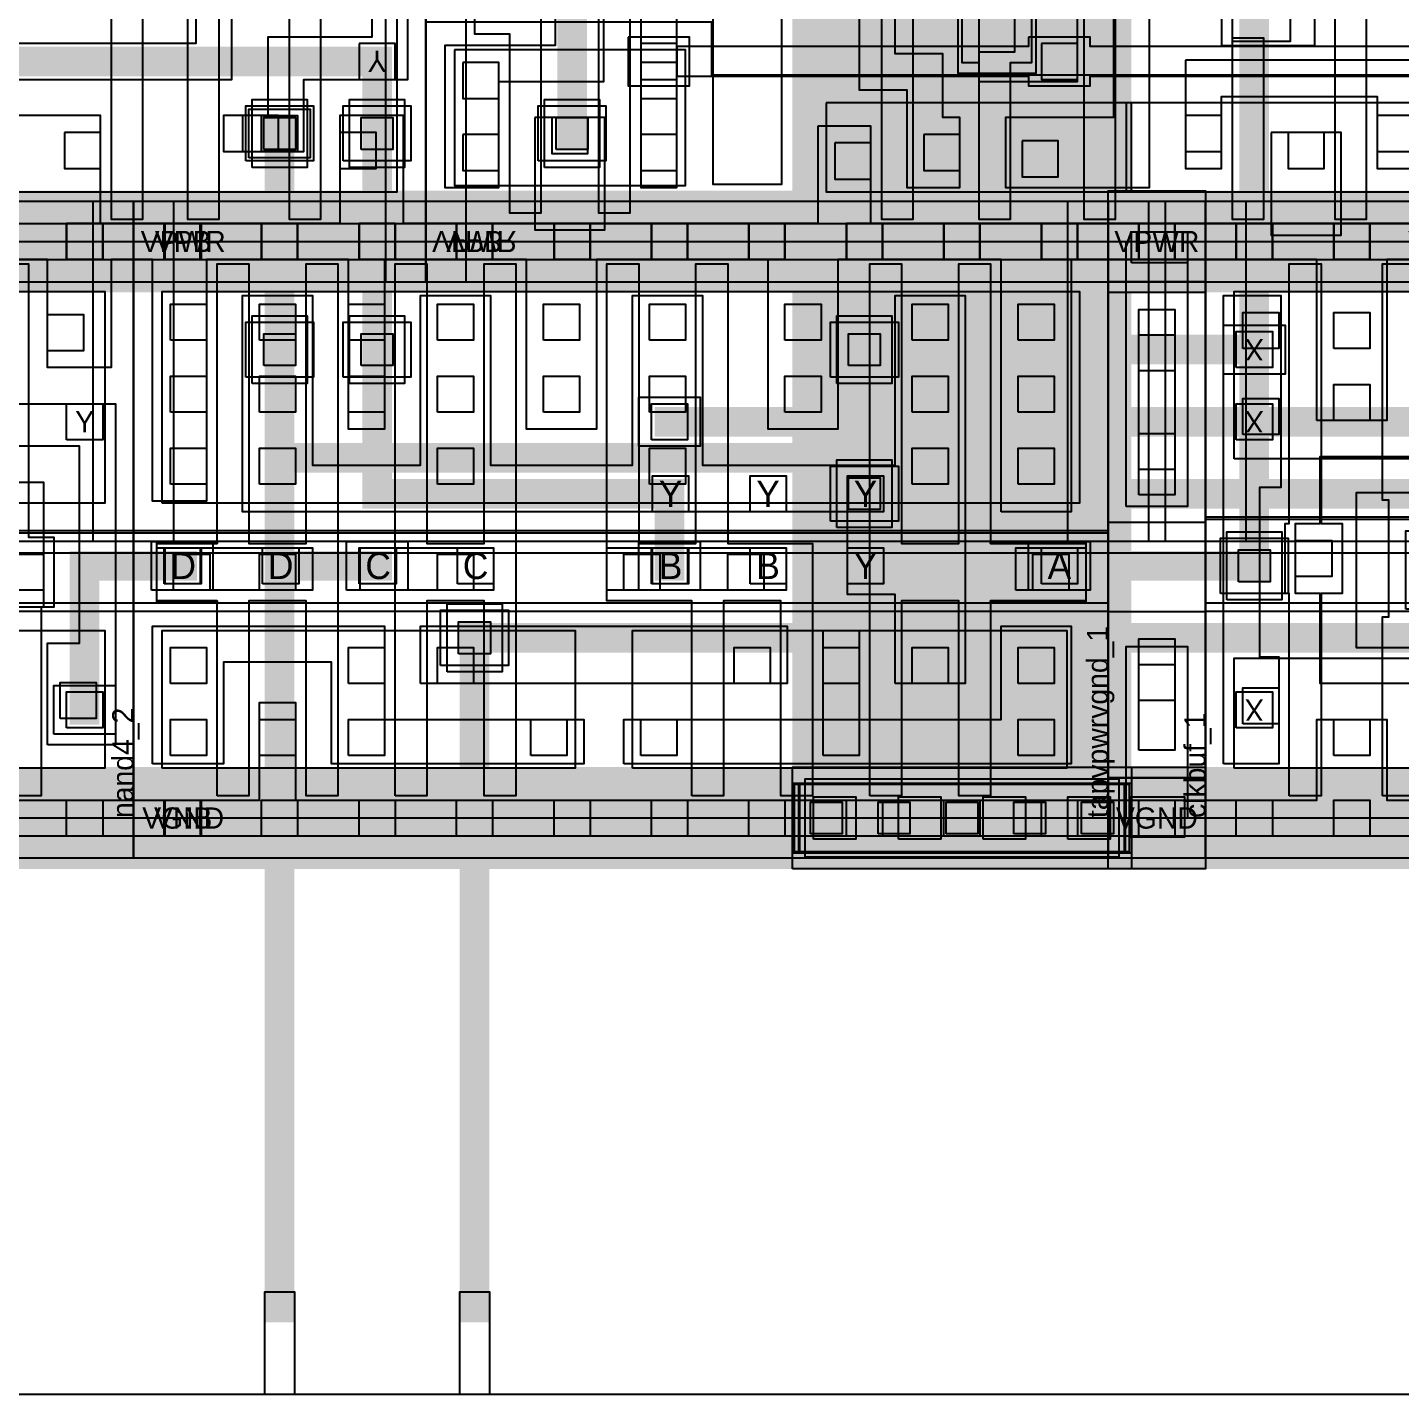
# Model space of a CAD drawing. Extents: x 0 to 50.5, y 0 to 99.5.
# Drawn here: x 37.68 to 44.16, y 0 to 6.45 of the extents above; entities that cross this region are included whole.
import ezdxf
from ezdxf.enums import TextEntityAlignment as Align

# ---------------------------------------------------------------- set-up
doc = ezdxf.new("R2010")
doc.units = 0
for name, color, linetype in [('L122D16', 13, 'CONTINUOUS'), ('L235D4', 32, 'CONTINUOUS'), ('L236D0', 12, 'CONTINUOUS'), ('L64D16', 14, 'CONTINUOUS'), ('L64D20', 26, 'CONTINUOUS'), ('L64D5', 19, 'CONTINUOUS'), ('L64D59', 18, 'CONTINUOUS'), ('L65D20', 22, 'CONTINUOUS'), ('L65D44', 31, 'CONTINUOUS'), ('L66D20', 16, 'CONTINUOUS'), ('L66D44', 21, 'CONTINUOUS'), ('L67D16', 29, 'CONTINUOUS'), ('L67D20', 8, 'CONTINUOUS'), ('L67D44', 9, 'CONTINUOUS'), ('L67D5', 17, 'CONTINUOUS'), ('L68D16', 15, 'CONTINUOUS'), ('L68D20', 6, 'CONTINUOUS'), ('L68D44', 7, 'CONTINUOUS'), ('L68D5', 20, 'CONTINUOUS'), ('L69D16', 35, 'CONTINUOUS'), ('L69D20', 4, 'CONTINUOUS'), ('L69D44', 5, 'CONTINUOUS'), ('L70D20', 2, 'CONTINUOUS'), ('L70D44', 3, 'CONTINUOUS'), ('L71D20', 1, 'CONTINUOUS'), ('L78D44', 24, 'CONTINUOUS'), ('L81D4', 28, 'CONTINUOUS'), ('L83D44', 30, 'CONTINUOUS'), ('L93D44', 25, 'CONTINUOUS'), ('L94D20', 27, 'CONTINUOUS'), ('L95D20', 23, 'CONTINUOUS')]:
    doc.layers.add(name, color=color, linetype=linetype)

# ---------------------------------------------------------------- blocks, each defined once
blk = doc.blocks.new('VIA_L1M1_PR_MR')
at = {"layer": 'L67D20'}
blk.add_lwpolyline([(-0.085, -0.085), (-0.085, 0.085), (0.085, 0.085), (0.085, -0.085)], close=True, dxfattribs=at)
at = {"layer": 'L67D44'}
blk.add_lwpolyline([(-0.085, -0.085), (-0.085, 0.085), (0.085, 0.085), (0.085, -0.085)], close=True, dxfattribs=at)
at = {"layer": 'L68D20'}
blk.add_lwpolyline([(-0.145, -0.115), (-0.145, 0.115), (0.145, 0.115), (0.145, -0.115)], close=True, dxfattribs=at)
blk = doc.blocks.new('VIA_M1M2_PR')
at = {"layer": 'L68D20'}
blk.add_lwpolyline([(-0.16, -0.13), (-0.16, 0.13), (0.16, 0.13), (0.16, -0.13)], close=True, dxfattribs=at)
at = {"layer": 'L68D44'}
blk.add_lwpolyline([(-0.075, -0.075), (-0.075, 0.075), (0.075, 0.075), (0.075, -0.075)], close=True, dxfattribs=at)
at = {"layer": 'L69D20'}
blk.add_lwpolyline([(-0.13, -0.16), (-0.13, 0.16), (0.13, 0.16), (0.13, -0.16)], close=True, dxfattribs=at)
blk = doc.blocks.new('VIA_via3_4_1600_480_1_4_400_400')
at = {"layer": 'L69D20'}
blk.add_lwpolyline([(-0.74, -0.185), (-0.74, 0.185), (0.74, 0.185), (0.74, -0.185)], close=True, dxfattribs=at)
at = {"layer": 'L69D44'}
for points in [[(-0.7, -0.1), (-0.7, 0.1), (-0.5, 0.1), (-0.5, -0.1)], [(-0.3, -0.1), (-0.3, 0.1), (-0.1, 0.1), (-0.1, -0.1)], [(0.1, -0.1), (0.1, 0.1), (0.3, 0.1), (0.3, -0.1)], [(0.5, -0.1), (0.5, 0.1), (0.7, 0.1), (0.7, -0.1)]]:
    blk.add_lwpolyline(points, close=True, dxfattribs=at)
at = {"layer": 'L70D20'}
blk.add_lwpolyline([(-0.765, -0.165), (-0.765, 0.165), (0.765, 0.165), (0.765, -0.165)], close=True, dxfattribs=at)
blk = doc.blocks.new('VIA_via2_3_1600_480_1_5_320_320')
at = {"layer": 'L68D20'}
blk.add_lwpolyline([(-0.8, -0.24), (-0.8, 0.24), (0.8, 0.24), (0.8, -0.24)], close=True, dxfattribs=at)
at = {"layer": 'L68D44'}
for points in [[(-0.715, -0.075), (-0.715, 0.075), (-0.565, 0.075), (-0.565, -0.075)], [(-0.395, -0.075), (-0.395, 0.075), (-0.245, 0.075), (-0.245, -0.075)], [(-0.075, -0.075), (-0.075, 0.075), (0.075, 0.075), (0.075, -0.075)], [(0.245, -0.075), (0.245, 0.075), (0.395, 0.075), (0.395, -0.075)], [(0.565, -0.075), (0.565, 0.075), (0.715, 0.075), (0.715, -0.075)]]:
    blk.add_lwpolyline(points, close=True, dxfattribs=at)
at = {"layer": 'L69D20'}
blk.add_lwpolyline([(-0.77, -0.16), (-0.77, 0.16), (0.77, 0.16), (0.77, -0.16)], close=True, dxfattribs=at)
blk = doc.blocks.new('VIA_via4_5_1600_480_1_4_400_400')
at = {"layer": 'L70D20'}
blk.add_lwpolyline([(-0.79, -0.16), (-0.79, 0.16), (0.79, 0.16), (0.79, -0.16)], close=True, dxfattribs=at)
at = {"layer": 'L70D44'}
for points in [[(-0.7, -0.1), (-0.7, 0.1), (-0.5, 0.1), (-0.5, -0.1)], [(-0.3, -0.1), (-0.3, 0.1), (-0.1, 0.1), (-0.1, -0.1)], [(0.1, -0.1), (0.1, 0.1), (0.3, 0.1), (0.3, -0.1)], [(0.5, -0.1), (0.5, 0.1), (0.7, 0.1), (0.7, -0.1)]]:
    blk.add_lwpolyline(points, close=True, dxfattribs=at)
at = {"layer": 'L71D20'}
blk.add_lwpolyline([(-0.8, -0.165), (-0.8, 0.165), (0.8, 0.165), (0.8, -0.165)], close=True, dxfattribs=at)
blk = doc.blocks.new('sky130_fd_sc_hd__xnor2_1')
at = {"layer": 'L122D16'}
blk.add_lwpolyline([(0.145, -0.085), (0.145, 0.085), (0.315, 0.085), (0.315, -0.085)], close=True, dxfattribs=at)
at = {"layer": 'L236D0'}
blk.add_lwpolyline([(0, 0), (0, 2.72), (3.22, 2.72), (3.22, 0)], close=True, dxfattribs=at)
at = {"layer": 'L64D16'}
blk.add_lwpolyline([(0.145, 2.635), (0.145, 2.805), (0.315, 2.805), (0.315, 2.635)], close=True, dxfattribs=at)
at = {"layer": 'L64D20'}
blk.add_lwpolyline([(-0.19, 1.305), (-0.19, 2.91), (3.41, 2.91), (3.41, 1.305)], close=True, dxfattribs=at)
at = {"layer": 'L65D20'}
for points in [[(0.135, 1.485), (0.135, 2.485), (3.085, 2.485), (3.085, 1.485)], [(0.235, 0.235), (0.235, 0.885), (1.685, 0.885), (1.685, 0.235)], [(1.955, 0.235), (1.955, 0.885), (3.085, 0.885), (3.085, 0.235)]]:
    blk.add_lwpolyline(points, close=True, dxfattribs=at)
at = {"layer": 'L66D20'}
for points in [[(0.495, 0.105), (0.495, 0.995), (0.375, 0.995), (0.375, 1.325), (0.435, 1.325), (0.435, 2.615), (0.585, 2.615), (0.585, 1.325), (0.645, 1.325), (0.645, 0.105)], [(0.855, 0.105), (0.855, 2.615), (1.005, 2.615), (1.005, 1.325), (1.735, 1.325), (1.735, 2.615), (1.885, 2.615), (1.885, 0.995), (1.425, 0.995), (1.425, 0.105), (1.275, 0.105), (1.275, 0.995), (1.005, 0.995), (1.005, 0.105)], [(2.215, 0.105), (2.215, 0.995), (2.095, 0.995), (2.095, 2.615), (2.245, 2.615), (2.245, 1.325), (2.365, 1.325), (2.365, 0.105)], [(2.635, 0.105), (2.635, 0.995), (2.575, 0.995), (2.575, 2.615), (2.725, 2.615), (2.725, 1.325), (2.845, 1.325), (2.845, 0.995), (2.785, 0.995), (2.785, 0.105)]]:
    blk.add_lwpolyline(points, close=True, dxfattribs=at)
at = {"layer": 'L66D44'}
for points in [[(0.215, 2.255), (0.215, 2.425), (0.385, 2.425), (0.385, 2.255)], [(0.635, 2.215), (0.635, 2.385), (0.805, 2.385), (0.805, 2.215)], [(1.055, 2.205), (1.055, 2.375), (1.225, 2.375), (1.225, 2.205)], [(1.515, 2.205), (1.515, 2.375), (1.685, 2.375), (1.685, 2.205)], [(2.815, 2.205), (2.815, 2.375), (2.985, 2.375), (2.985, 2.205)], [(2.355, 2.125), (2.355, 2.295), (2.525, 2.295), (2.525, 2.125)], [(0.635, 1.875), (0.635, 2.045), (0.805, 2.045), (0.805, 1.875)], [(0.425, 1.075), (0.425, 1.245), (0.595, 1.245), (0.595, 1.075)], [(1.01, 1.075), (1.01, 1.245), (1.18, 1.245), (1.18, 1.075)], [(1.35, 1.075), (1.35, 1.245), (1.52, 1.245), (1.52, 1.075)], [(2.145, 1.075), (2.145, 1.245), (2.315, 1.245), (2.315, 1.075)], [(2.625, 1.075), (2.625, 1.245), (2.795, 1.245), (2.795, 1.075)], [(0.275, 0.645), (0.275, 0.815), (0.445, 0.815), (0.445, 0.645)], [(1.055, 0.645), (1.055, 0.815), (1.225, 0.815), (1.225, 0.645)], [(1.475, 0.645), (1.475, 0.815), (1.645, 0.815), (1.645, 0.645)], [(2.415, 0.47), (2.415, 0.64), (2.585, 0.64), (2.585, 0.47)], [(2.875, 0.47), (2.875, 0.64), (3.045, 0.64), (3.045, 0.47)], [(0.275, 0.305), (0.275, 0.475), (0.445, 0.475), (0.445, 0.305)], [(1.055, 0.305), (1.055, 0.475), (1.225, 0.475), (1.225, 0.305)], [(1.475, 0.305), (1.475, 0.475), (1.645, 0.475), (1.645, 0.305)], [(1.995, 0.305), (1.995, 0.475), (2.165, 0.475), (2.165, 0.305)]]:
    blk.add_lwpolyline(points, close=True, dxfattribs=at)
at = {"layer": 'L67D16'}
for points in [[(2.905, 1.785), (2.905, 1.955), (3.075, 1.955), (3.075, 1.785)], [(0.605, 1.445), (0.605, 1.615), (0.775, 1.615), (0.775, 1.445)], [(1.065, 1.105), (1.065, 1.275), (1.235, 1.275), (1.235, 1.105)]]:
    blk.add_lwpolyline(points, close=True, dxfattribs=at)
at = {"layer": 'L67D20'}
for points in [[(0.085, 2.125), (0.085, 2.635), (0, 2.635), (0, 2.805), (3.22, 2.805), (3.22, 2.635), (3.115, 2.635), (3.115, 2.125), (2.815, 2.125), (2.815, 2.635), (1.685, 2.635), (1.685, 2.125), (1.055, 2.125), (1.055, 2.635), (0.385, 2.635), (0.385, 2.125)], [(0.085, 0.28), (0.085, 1.955), (0.555, 1.955), (0.555, 2.465), (0.885, 2.465), (0.885, 1.955), (2.305, 1.955), (2.305, 1.585), (2.795, 1.585), (2.795, 0.995), (2.625, 0.995), (2.625, 1.415), (2.135, 1.415), (2.135, 1.785), (0.255, 1.785), (0.255, 0.825), (0.55, 0.825), (0.55, 0.28)], [(2.815, 0.345), (2.815, 0.825), (2.965, 0.825), (2.965, 1.755), (2.475, 1.755), (2.475, 2.125), (2.265, 2.125), (2.265, 2.295), (2.645, 2.295), (2.645, 1.955), (3.135, 1.955), (3.135, 0.345)], [(0.425, 0.995), (0.425, 1.615), (1.965, 1.615), (1.965, 1.245), (2.395, 1.245), (2.395, 1.075), (1.795, 1.075), (1.795, 1.445), (0.67, 1.445), (0.67, 0.995)], [(0.93, 1.075), (0.93, 1.275), (1.625, 1.275), (1.625, 1.075)], [(0, -0.085), (0, 0.085), (1.055, 0.085), (1.055, 0.905), (1.225, 0.905), (1.225, 0.085), (1.895, 0.085), (1.895, 0.475), (2.245, 0.475), (2.245, 0.085), (3.22, 0.085), (3.22, -0.085)], [(1.395, 0.255), (1.395, 0.905), (2.305, 0.905), (2.305, 0.825), (2.645, 0.825), (2.645, 0.255), (2.415, 0.255), (2.415, 0.655), (2.135, 0.655), (2.135, 0.735), (1.725, 0.735), (1.725, 0.255)]]:
    blk.add_lwpolyline(points, close=True, dxfattribs=at)
at = {"layer": 'L67D44'}
for points in [[(0.145, 2.635), (0.145, 2.805), (0.315, 2.805), (0.315, 2.635)], [(0.605, 2.635), (0.605, 2.805), (0.775, 2.805), (0.775, 2.635)], [(1.065, 2.635), (1.065, 2.805), (1.235, 2.805), (1.235, 2.635)], [(1.525, 2.635), (1.525, 2.805), (1.695, 2.805), (1.695, 2.635)], [(1.985, 2.635), (1.985, 2.805), (2.155, 2.805), (2.155, 2.635)], [(2.445, 2.635), (2.445, 2.805), (2.615, 2.805), (2.615, 2.635)], [(2.905, 2.635), (2.905, 2.805), (3.075, 2.805), (3.075, 2.635)], [(0.145, -0.085), (0.145, 0.085), (0.315, 0.085), (0.315, -0.085)], [(0.605, -0.085), (0.605, 0.085), (0.775, 0.085), (0.775, -0.085)], [(1.065, -0.085), (1.065, 0.085), (1.235, 0.085), (1.235, -0.085)], [(1.525, -0.085), (1.525, 0.085), (1.695, 0.085), (1.695, -0.085)], [(1.985, -0.085), (1.985, 0.085), (2.155, 0.085), (2.155, -0.085)], [(2.445, -0.085), (2.445, 0.085), (2.615, 0.085), (2.615, -0.085)], [(2.905, -0.085), (2.905, 0.085), (3.075, 0.085), (3.075, -0.085)]]:
    blk.add_lwpolyline(points, close=True, dxfattribs=at)
at = {"layer": 'L68D16'}
for points in [[(0.145, 2.635), (0.145, 2.805), (0.315, 2.805), (0.315, 2.635)], [(0.145, -0.085), (0.145, 0.085), (0.315, 0.085), (0.315, -0.085)]]:
    blk.add_lwpolyline(points, close=True, dxfattribs=at)
at = {"layer": 'L68D20', "const_width": 0.48}
for points in [[(0, 2.72), (3.22, 2.72)], [(0, 0), (3.22, 0)]]:
    blk.add_lwpolyline(points, dxfattribs=at)
at = {"layer": 'L78D44'}
blk.add_lwpolyline([(0, 1.25), (0, 2.72), (3.22, 2.72), (3.22, 1.25)], close=True, dxfattribs=at)
at = {"layer": 'L81D4'}
blk.add_lwpolyline([(0, 0), (0, 2.72), (3.22, 2.72), (3.22, 0)], close=True, dxfattribs=at)
at = {"layer": 'L93D44'}
blk.add_lwpolyline([(0, -0.19), (0, 1.015), (3.22, 1.015), (3.22, -0.19)], close=True, dxfattribs=at)
at = {"layer": 'L94D20'}
blk.add_lwpolyline([(0, 1.355), (0, 2.91), (3.22, 2.91), (3.22, 1.355)], close=True, dxfattribs=at)
at = {"layer": 'L95D20'}
blk.add_lwpolyline([(0, 0.975), (0, 1.345), (3.22, 1.345), (3.22, 0.975)], close=True, dxfattribs=at)
at = {"layer": 'L64D5'}
blk.add_text('VPB', height=0.1, dxfattribs=at).set_placement((0.23, 2.72), align=Align.MIDDLE_CENTER)
at = {"layer": 'L64D59'}
blk.add_text('VNB', height=0.1, dxfattribs=at).set_placement((0.23, 0), align=Align.MIDDLE_CENTER)
at = {"layer": 'L67D5'}
for s, p in [('Y', (2.99, 1.87)), ('B', (0.69, 1.53)), ('A', (1.15, 1.19))]:
    blk.add_text(s, height=0.1, dxfattribs=at).set_placement(p, align=Align.MIDDLE_CENTER)
at = {"layer": 'L68D5'}
for s, p in [('VPWR', (0.23, 2.72)), ('VGND', (0.23, 0))]:
    blk.add_text(s, height=0.1, dxfattribs=at).set_placement(p, align=Align.MIDDLE_CENTER)
at = {"layer": 'L83D44'}
blk.add_text('xnor2_1', height=0.1, rotation=90, dxfattribs=at).set_placement((0, 0))
blk = doc.blocks.new('sky130_fd_sc_hd__clkbuf_1')
at = {"layer": 'L122D16'}
blk.add_lwpolyline([(1.065, -0.085), (1.065, 0.085), (1.235, 0.085), (1.235, -0.085)], close=True, dxfattribs=at)
at = {"layer": 'L236D0'}
blk.add_lwpolyline([(0, 0), (0, 2.72), (1.38, 2.72), (1.38, 0)], close=True, dxfattribs=at)
at = {"layer": 'L64D16'}
blk.add_lwpolyline([(1.065, 2.635), (1.065, 2.805), (1.235, 2.805), (1.235, 2.635)], close=True, dxfattribs=at)
at = {"layer": 'L64D20'}
blk.add_lwpolyline([(-0.19, 1.305), (-0.19, 2.91), (1.57, 2.91), (1.57, 1.305)], close=True, dxfattribs=at)
at = {"layer": 'L65D20'}
for points in [[(0.135, 1.695), (0.135, 2.485), (1.245, 2.485), (1.245, 1.695)], [(0.135, 0.235), (0.135, 0.755), (1.245, 0.755), (1.245, 0.235)]]:
    blk.add_lwpolyline(points, close=True, dxfattribs=at)
at = {"layer": 'L66D20'}
for points in [[(0.395, 0.105), (0.395, 1.06), (0.375, 1.06), (0.375, 1.39), (0.395, 1.39), (0.395, 2.615), (0.545, 2.615), (0.545, 1.39), (0.645, 1.39), (0.645, 1.06), (0.545, 1.06), (0.545, 0.105)], [(0.835, 0.105), (0.835, 0.95), (0.865, 0.95), (0.865, 1.5), (0.835, 1.5), (0.835, 2.615), (0.985, 2.615), (0.985, 1.62), (1.015, 1.62), (1.015, 1.325), (1.245, 1.325), (1.245, 0.995), (1.015, 0.995), (1.015, 0.83), (0.985, 0.83), (0.985, 0.105)]]:
    blk.add_lwpolyline(points, close=True, dxfattribs=at)
at = {"layer": 'L66D44'}
for points in [[(0.175, 2.215), (0.175, 2.385), (0.345, 2.385), (0.345, 2.215)], [(0.605, 2.215), (0.605, 2.385), (0.775, 2.385), (0.775, 2.215)], [(1.035, 2.215), (1.035, 2.385), (1.205, 2.385), (1.205, 2.215)], [(0.605, 1.875), (0.605, 2.045), (0.775, 2.045), (0.775, 1.875)], [(1.035, 1.875), (1.035, 2.045), (1.205, 2.045), (1.205, 1.875)], [(0.175, 1.81), (0.175, 1.98), (0.345, 1.98), (0.345, 1.81)], [(0.425, 1.14), (0.425, 1.31), (0.595, 1.31), (0.595, 1.14)], [(1.025, 1.075), (1.025, 1.245), (1.195, 1.245), (1.195, 1.075)], [(0.175, 0.445), (0.175, 0.615), (0.345, 0.615), (0.345, 0.445)], [(1.035, 0.36), (1.035, 0.53), (1.205, 0.53), (1.205, 0.36)], [(0.605, 0.295), (0.605, 0.465), (0.775, 0.465), (0.775, 0.295)]]:
    blk.add_lwpolyline(points, close=True, dxfattribs=at)
at = {"layer": 'L67D16'}
for points in [[(0.145, 2.125), (0.145, 2.295), (0.315, 2.295), (0.315, 2.125)], [(0.145, 1.785), (0.145, 1.955), (0.315, 1.955), (0.315, 1.785)], [(1.065, 1.105), (1.065, 1.275), (1.235, 1.275), (1.235, 1.105)], [(0.145, 0.425), (0.145, 0.595), (0.315, 0.595), (0.315, 0.425)]]:
    blk.add_lwpolyline(points, close=True, dxfattribs=at)
at = {"layer": 'L67D20'}
for points in [[(0.525, 1.875), (0.525, 2.635), (0, 2.635), (0, 2.805), (1.38, 2.805), (1.38, 2.635), (0.855, 2.635), (0.855, 1.875)], [(0.085, 0.255), (0.085, 2.465), (0.355, 2.465), (0.355, 1.56), (0.255, 1.56), (0.255, 0.76), (0.345, 0.76), (0.345, 0.255)], [(1.035, 0.255), (1.035, 0.635), (0.54, 0.635), (0.54, 1.06), (0.425, 1.06), (0.425, 1.39), (0.54, 1.39), (0.54, 1.705), (1.035, 1.705), (1.035, 2.465), (1.205, 2.465), (1.205, 1.535), (0.71, 1.535), (0.71, 0.805), (1.205, 0.805), (1.205, 0.255)], [(0.945, 0.985), (0.945, 1.355), (1.275, 1.355), (1.275, 0.985)], [(0, -0.085), (0, 0.085), (0.525, 0.085), (0.525, 0.465), (0.855, 0.465), (0.855, 0.085), (1.38, 0.085), (1.38, -0.085)]]:
    blk.add_lwpolyline(points, close=True, dxfattribs=at)
at = {"layer": 'L67D44'}
for points in [[(0.145, 2.635), (0.145, 2.805), (0.315, 2.805), (0.315, 2.635)], [(0.605, 2.635), (0.605, 2.805), (0.775, 2.805), (0.775, 2.635)], [(1.065, 2.635), (1.065, 2.805), (1.235, 2.805), (1.235, 2.635)], [(0.145, -0.085), (0.145, 0.085), (0.315, 0.085), (0.315, -0.085)], [(0.605, -0.085), (0.605, 0.085), (0.775, 0.085), (0.775, -0.085)], [(1.065, -0.085), (1.065, 0.085), (1.235, 0.085), (1.235, -0.085)]]:
    blk.add_lwpolyline(points, close=True, dxfattribs=at)
at = {"layer": 'L68D16'}
for points in [[(1.065, 2.635), (1.065, 2.805), (1.235, 2.805), (1.235, 2.635)], [(1.065, -0.085), (1.065, 0.085), (1.235, 0.085), (1.235, -0.085)]]:
    blk.add_lwpolyline(points, close=True, dxfattribs=at)
at = {"layer": 'L68D20', "const_width": 0.48}
for points in [[(1.38, 2.72), (0, 2.72)], [(1.38, 0), (0, 0)]]:
    blk.add_lwpolyline(points, dxfattribs=at)
at = {"layer": 'L78D44'}
blk.add_lwpolyline([(0, 1.25), (0, 2.72), (1.38, 2.72), (1.38, 1.25)], close=True, dxfattribs=at)
at = {"layer": 'L81D4'}
blk.add_lwpolyline([(0, 0), (0, 2.72), (1.38, 2.72), (1.38, 0)], close=True, dxfattribs=at)
at = {"layer": 'L93D44'}
blk.add_lwpolyline([(0, -0.19), (0, 1.015), (1.38, 1.015), (1.38, -0.19)], close=True, dxfattribs=at)
at = {"layer": 'L94D20'}
blk.add_lwpolyline([(0, 1.42), (0, 2.91), (1.38, 2.91), (1.38, 1.42)], close=True, dxfattribs=at)
at = {"layer": 'L95D20'}
blk.add_lwpolyline([(0, 0.975), (0, 1.41), (1.38, 1.41), (1.38, 0.975)], close=True, dxfattribs=at)
at = {"layer": 'L64D5'}
blk.add_text('VPB', height=0.1, rotation=180, dxfattribs=at).set_placement((1.15, 2.72), align=Align.MIDDLE_CENTER)
at = {"layer": 'L64D59'}
blk.add_text('VNB', height=0.1, rotation=180, dxfattribs=at).set_placement((1.15, 0), align=Align.MIDDLE_CENTER)
at = {"layer": 'L67D5'}
for s, p in [('X', (0.23, 2.21)), ('X', (0.23, 1.87)), ('A', (1.15, 1.19)), ('X', (0.23, 0.51))]:
    blk.add_text(s, height=0.1, rotation=180, dxfattribs=at).set_placement(p, align=Align.MIDDLE_CENTER)
at = {"layer": 'L68D5'}
for s, p in [('VPWR', (1.15, 2.72)), ('VGND', (1.15, 0))]:
    blk.add_text(s, height=0.1, rotation=180, dxfattribs=at).set_placement(p, align=Align.MIDDLE_CENTER)
at = {"layer": 'L83D44'}
blk.add_text('clkbuf_1', height=0.1, rotation=90, dxfattribs=at).set_placement((0, 0))
blk = doc.blocks.new('sky130_fd_sc_hd__tapvpwrvgnd_1')
at = {"layer": 'L64D20'}
blk.add_lwpolyline([(-0.19, 1.305), (-0.19, 2.91), (0.65, 2.91), (0.65, 1.305)], close=True, dxfattribs=at)
at = {"layer": 'L65D44'}
for points in [[(0.145, 1.525), (0.145, 2.4), (0.315, 2.4), (0.315, 1.525)], [(0.145, 0.32), (0.145, 0.845), (0.315, 0.845), (0.315, 0.32)]]:
    blk.add_lwpolyline(points, close=True, dxfattribs=at)
at = {"layer": 'L66D44'}
for points in [[(0.145, 2.11), (0.145, 2.28), (0.315, 2.28), (0.315, 2.11)], [(0.145, 1.645), (0.145, 1.815), (0.315, 1.815), (0.315, 1.645)], [(0.145, 0.555), (0.145, 0.725), (0.315, 0.725), (0.315, 0.555)]]:
    blk.add_lwpolyline(points, close=True, dxfattribs=at)
at = {"layer": 'L67D20'}
for points in [[(0, 2.635), (0, 2.805), (0.46, 2.805), (0.46, 2.635)], [(0.085, 1.47), (0.085, 2.72), (0.375, 2.72), (0.375, 1.47)], [(0.085, 0), (0.085, 0.81), (0.375, 0.81), (0.375, 0)], [(0, -0.085), (0, 0.085), (0.46, 0.085), (0.46, -0.085)]]:
    blk.add_lwpolyline(points, close=True, dxfattribs=at)
at = {"layer": 'L67D44'}
for points in [[(0.145, 2.635), (0.145, 2.805), (0.315, 2.805), (0.315, 2.635)], [(0.145, -0.085), (0.145, 0.085), (0.315, 0.085), (0.315, -0.085)]]:
    blk.add_lwpolyline(points, close=True, dxfattribs=at)
at = {"layer": 'L68D16'}
for points in [[(0.11, 2.62), (0.11, 2.765), (0.375, 2.765), (0.375, 2.62)], [(0.105, -0.09), (0.105, 0.1), (0.36, 0.1), (0.36, -0.09)]]:
    blk.add_lwpolyline(points, close=True, dxfattribs=at)
at = {"layer": 'L68D20'}
for points in [[(0, 2.48), (0, 2.96), (0.46, 2.96), (0.46, 2.48)], [(0, -0.24), (0, 0.24), (0.46, 0.24), (0.46, -0.24)]]:
    blk.add_lwpolyline(points, close=True, dxfattribs=at)
at = {"layer": 'L78D44'}
blk.add_lwpolyline([(0, 1.25), (0, 2.72), (0.46, 2.72), (0.46, 1.25)], close=True, dxfattribs=at)
at = {"layer": 'L81D4'}
blk.add_lwpolyline([(0, 0), (0, 2.72), (0.46, 2.72), (0.46, 0)], close=True, dxfattribs=at)
at = {"layer": 'L93D44'}
for points in [[(0, 1.395), (0, 2.53), (0.46, 2.53), (0.46, 1.395)], [(0, -0.19), (0, 0.19), (0.46, 0.19), (0.46, -0.19)]]:
    blk.add_lwpolyline(points, close=True, dxfattribs=at)
at = {"layer": 'L94D20'}
for points in [[(0, 2.53), (0, 2.91), (0.46, 2.91), (0.46, 2.53)], [(0, 0.19), (0, 0.975), (0.46, 0.975), (0.46, 0.19)]]:
    blk.add_lwpolyline(points, close=True, dxfattribs=at)
at = {"layer": 'L68D5'}
for s, p in [('VPWR', (0.23, 2.72)), ('VGND', (0.23, 0))]:
    blk.add_text(s, height=0.1, dxfattribs=at).set_placement(p, align=Align.MIDDLE_CENTER)
at = {"layer": 'L83D44'}
blk.add_text('tapvpwrvgnd_1', height=0.1, rotation=90, dxfattribs=at).set_placement((0, 0))
blk = doc.blocks.new('sky130_fd_sc_hd__dfrtp_1')
at = {"layer": 'L236D0'}
blk.add_lwpolyline([(0, 0), (0, 2.72), (9.2, 2.72), (9.2, 0)], close=True, dxfattribs=at)
at = {"layer": 'L64D16'}
blk.add_lwpolyline([(0.145, 2.635), (0.145, 2.805), (0.315, 2.805), (0.315, 2.635)], close=True, dxfattribs=at)
at = {"layer": 'L64D20'}
blk.add_lwpolyline([(-0.19, 1.305), (-0.19, 2.91), (9.39, 2.91), (9.39, 1.305)], close=True, dxfattribs=at)
at = {"layer": 'L65D20'}
for points in [[(1.89, 2.065), (1.89, 2.485), (3.335, 2.485), (3.335, 2.48), (3.33, 2.48), (3.33, 2.065)], [(3.305, 2.065), (3.305, 2.485), (4.7, 2.485), (4.7, 2.065)], [(0.135, 1.815), (0.135, 2.455), (1.225, 2.455), (1.225, 1.815)]]:
    blk.add_lwpolyline(points, close=True, dxfattribs=at)
at = {"layer": 'L66D20'}
for points in [[(2.09, 0.105), (2.09, 1.3), (1.655, 1.3), (1.655, 1.63), (2.15, 1.63), (2.15, 2.615), (2.3, 2.615), (2.3, 1.48), (2.24, 1.48), (2.24, 0.105)], [(2.565, 0.105), (2.565, 0.765), (2.45, 0.765), (2.45, 1.095), (2.565, 1.095), (2.565, 1.395), (3.105, 1.395), (3.105, 2.615), (3.255, 2.615), (3.255, 1.245), (2.72, 1.245), (2.72, 0.765), (2.715, 0.765), (2.715, 0.105)], [(2.53, 1.605), (2.53, 1.875), (2.61, 1.875), (2.61, 2.615), (2.76, 2.615), (2.76, 1.875), (2.86, 1.875), (2.86, 1.605)], [(3.805, 1.76), (3.805, 2.615), (3.955, 2.615), (3.955, 1.76)], [(4.29, 1.055), (4.29, 2.615), (4.44, 2.615), (4.44, 1.055)], [(0.395, 0.105), (0.395, 0.73), (0.23, 0.73), (0.23, 0.995), (0.11, 0.995), (0.11, 1.325), (0.23, 1.325), (0.23, 1.74), (0.395, 1.74), (0.395, 2.585), (0.545, 2.585), (0.545, 1.59), (0.38, 1.59), (0.38, 0.88), (0.545, 0.88), (0.545, 0.105)], [(0.815, 0.105), (0.815, 1.1), (0.59, 1.1), (0.59, 1.37), (0.815, 1.37), (0.815, 2.585), (0.965, 2.585), (0.965, 0.105)], [(3.805, 1.445), (3.805, 1.775), (4.08, 1.775), (4.08, 1.445)]]:
    blk.add_lwpolyline(points, close=True, dxfattribs=at)
at = {"layer": 'L66D44'}
for points in [[(1.93, 2.255), (1.93, 2.425), (2.1, 2.425), (2.1, 2.255)], [(2.815, 2.245), (2.815, 2.415), (2.985, 2.415), (2.985, 2.245)], [(0.175, 2.215), (0.175, 2.385), (0.345, 2.385), (0.345, 2.215)], [(1.015, 2.215), (1.015, 2.385), (1.185, 2.385), (1.185, 2.215)], [(2.35, 2.215), (2.35, 2.385), (2.52, 2.385), (2.52, 2.215)], [(4.07, 2.205), (4.07, 2.375), (4.24, 2.375), (4.24, 2.205)], [(0.595, 2.135), (0.595, 2.305), (0.765, 2.305), (0.765, 2.135)], [(3.585, 2.125), (3.585, 2.295), (3.755, 2.295), (3.755, 2.125)], [(4.49, 2.125), (4.49, 2.295), (4.66, 2.295), (4.66, 2.125)], [(0.175, 1.875), (0.175, 2.045), (0.345, 2.045), (0.345, 1.875)], [(1.015, 1.875), (1.015, 2.045), (1.185, 2.045), (1.185, 1.875)], [(2.61, 1.655), (2.61, 1.825), (2.78, 1.825), (2.78, 1.655)]]:
    blk.add_lwpolyline(points, close=True, dxfattribs=at)
at = {"layer": 'L67D20'}
for points in [[(1.85, 2.175), (1.85, 2.635), (0, 2.635), (0, 2.805), (9.2, 2.805), (9.2, 2.635), (2.1, 2.635), (2.1, 2.175)], [(0.515, 2.135), (0.515, 2.665), (0.845, 2.665), (0.845, 2.135)], [(3.99, 2.205), (3.99, 2.69), (4.32, 2.69), (4.32, 2.205)], [(0.09, 0.345), (0.09, 0.805), (0.61, 0.805), (0.61, 1.795), (0.09, 1.795), (0.09, 2.465), (0.345, 2.465), (0.345, 1.965), (0.84, 1.965), (0.84, 0.635), (0.345, 0.635), (0.345, 0.345)], [(1.015, 0.345), (1.015, 2.465), (1.185, 2.465), (1.185, 0.345)], [(2.045, 0.305), (2.045, 2.005), (2.27, 2.005), (2.27, 2.465), (2.52, 2.465), (2.52, 2.135), (2.44, 2.135), (2.44, 1.835), (2.215, 1.835), (2.215, 0.475), (2.54, 0.475), (2.54, 0.305)], [(2.745, 0.305), (2.745, 0.475), (3.43, 0.475), (3.43, 1.185), (3.245, 1.185), (3.245, 2.135), (2.735, 2.135), (2.735, 2.465), (3.415, 2.465), (3.415, 1.355), (4.935, 1.355), (4.935, 1.005), (4.765, 1.005), (4.765, 1.185), (3.6, 1.185), (3.6, 0.305)], [(1.355, 1.665), (1.355, 2.45), (1.68, 2.45), (1.68, 1.665)], [(3.585, 1.865), (3.585, 2.375), (3.755, 2.375), (3.755, 2.035), (4.49, 2.035), (4.49, 2.375), (4.66, 2.375), (4.66, 1.865)], [(2.905, 0.765), (2.905, 1.575), (2.61, 1.575), (2.61, 1.965), (3.075, 1.965), (3.075, 0.985), (3.26, 0.985), (3.26, 0.765)]]:
    blk.add_lwpolyline(points, close=True, dxfattribs=at)
at = {"layer": 'L67D44'}
for points in [[(0.145, 2.635), (0.145, 2.805), (0.315, 2.805), (0.315, 2.635)], [(0.605, 2.635), (0.605, 2.805), (0.775, 2.805), (0.775, 2.635)], [(1.065, 2.635), (1.065, 2.805), (1.235, 2.805), (1.235, 2.635)], [(1.525, 2.635), (1.525, 2.805), (1.695, 2.805), (1.695, 2.635)], [(1.985, 2.635), (1.985, 2.805), (2.155, 2.805), (2.155, 2.635)], [(2.445, 2.635), (2.445, 2.805), (2.615, 2.805), (2.615, 2.635)], [(2.905, 2.635), (2.905, 2.805), (3.075, 2.805), (3.075, 2.635)], [(3.365, 2.635), (3.365, 2.805), (3.535, 2.805), (3.535, 2.635)], [(3.825, 2.635), (3.825, 2.805), (3.995, 2.805), (3.995, 2.635)], [(4.285, 2.635), (4.285, 2.805), (4.455, 2.805), (4.455, 2.635)], [(1.015, 1.785), (1.015, 1.955), (1.185, 1.955), (1.185, 1.785)], [(2.905, 1.785), (2.905, 1.955), (3.075, 1.955), (3.075, 1.785)]]:
    blk.add_lwpolyline(points, close=True, dxfattribs=at)
at = {"layer": 'L68D16'}
blk.add_lwpolyline([(0.145, 2.635), (0.145, 2.805), (0.315, 2.805), (0.315, 2.635)], close=True, dxfattribs=at)
at = {"layer": 'L68D20', "const_width": 0.48}
blk.add_lwpolyline([(0, 2.72), (9.2, 2.72)], dxfattribs=at)
at = {"layer": 'L68D20'}
for points in [[(0.955, 1.755), (0.955, 1.985), (1.245, 1.985), (1.245, 1.755)], [(2.845, 1.755), (2.845, 1.8), (1.185, 1.8), (1.185, 1.94), (2.845, 1.94), (2.845, 1.985), (3.135, 1.985), (3.135, 1.94), (6.075, 1.94), (6.075, 1.8), (3.135, 1.8), (3.135, 1.755)]]:
    blk.add_lwpolyline(points, close=True, dxfattribs=at)
at = {"layer": 'L78D44'}
blk.add_lwpolyline([(0, 1.25), (0, 2.72), (9.2, 2.72), (9.2, 1.25)], close=True, dxfattribs=at)
at = {"layer": 'L81D4'}
blk.add_lwpolyline([(0, 0), (0, 2.72), (9.2, 2.72), (9.2, 0)], close=True, dxfattribs=at)
at = {"layer": 'L94D20'}
blk.add_lwpolyline([(8.155, 1.355), (8.155, 1.935), (5.825, 1.935), (5.825, 1.515), (4.885, 1.515), (4.885, 1.935), (1.35, 1.935), (1.35, 1.685), (0, 1.685), (0, 2.91), (9.2, 2.91), (9.2, 1.355)], close=True, dxfattribs=at)
at = {"layer": 'L95D20'}
blk.add_lwpolyline([(2.51, 1.65), (2.51, 1.925), (2.88, 1.925), (2.88, 1.42)], dxfattribs=at)
blk.add_lwpolyline([(3.755, 1.365), (3.755, 1.795), (4.195, 1.795), (4.195, 1.365)], close=True, dxfattribs=at)
at = {"layer": 'L64D5'}
blk.add_text('VPB', height=0.1, dxfattribs=at).set_placement((0.23, 2.72), align=Align.MIDDLE_CENTER)
at = {"layer": 'L68D5'}
blk.add_text('VPWR', height=0.1, dxfattribs=at).set_placement((0.23, 2.72), align=Align.MIDDLE_CENTER)
blk = doc.blocks.new('sky130_fd_sc_hd__nand4_2')
at = {"layer": 'L122D16'}
blk.add_lwpolyline([(0.15, -0.085), (0.15, 0.085), (0.32, 0.085), (0.32, -0.085)], close=True, dxfattribs=at)
at = {"layer": 'L236D0'}
blk.add_lwpolyline([(0, 0), (0, 2.72), (4.6, 2.72), (4.6, 0)], close=True, dxfattribs=at)
at = {"layer": 'L64D16'}
blk.add_lwpolyline([(0.15, 2.635), (0.15, 2.805), (0.32, 2.805), (0.32, 2.635)], close=True, dxfattribs=at)
at = {"layer": 'L64D20'}
blk.add_lwpolyline([(-0.19, 1.305), (-0.19, 2.91), (4.79, 2.91), (4.79, 1.305)], close=True, dxfattribs=at)
at = {"layer": 'L65D20'}
for points in [[(0.135, 1.485), (0.135, 2.485), (4.465, 2.485), (4.465, 1.485)], [(0.135, 0.235), (0.135, 0.885), (2.085, 0.885), (2.085, 0.235)], [(2.355, 0.235), (2.355, 0.885), (4.405, 0.885), (4.405, 0.235)]]:
    blk.add_lwpolyline(points, close=True, dxfattribs=at)
at = {"layer": 'L66D20'}
for points in [[(0.395, 0.105), (0.395, 1.025), (0.11, 1.025), (0.11, 1.295), (0.395, 1.295), (0.395, 2.615), (0.545, 2.615), (0.545, 1.295), (0.815, 1.295), (0.815, 2.615), (0.965, 2.615), (0.965, 0.105), (0.815, 0.105), (0.815, 1.025), (0.545, 1.025), (0.545, 0.105)], [(1.235, 0.105), (1.235, 2.615), (1.385, 2.615), (1.385, 1.295), (1.655, 1.295), (1.655, 2.615), (1.805, 2.615), (1.805, 0.105), (1.655, 0.105), (1.655, 1.025), (1.385, 1.025), (1.385, 0.105)], [(2.635, 0.105), (2.635, 1.025), (2.235, 1.025), (2.235, 2.615), (2.385, 2.615), (2.385, 1.295), (2.655, 1.295), (2.655, 2.615), (2.805, 2.615), (2.805, 1.295), (3.205, 1.295), (3.205, 0.105), (3.055, 0.105), (3.055, 1.025), (2.785, 1.025), (2.785, 0.105)], [(3.475, 0.105), (3.475, 2.615), (3.625, 2.615), (3.625, 1.295), (3.895, 1.295), (3.895, 2.615), (4.045, 2.615), (4.045, 1.295), (4.495, 1.295), (4.495, 1.025), (4.045, 1.025), (4.045, 0.105), (3.895, 0.105), (3.895, 1.025), (3.625, 1.025), (3.625, 0.105)], [(0.11, 1.295), (0.11, 1.305), (0.395, 1.305), (0.395, 1.295)], [(4.045, 1.295), (4.045, 1.305), (4.495, 1.305), (4.495, 1.295)], [(0.11, 1.015), (0.11, 1.025), (0.395, 1.025), (0.395, 1.015)], [(4.045, 1.015), (4.045, 1.025), (4.495, 1.025), (4.495, 1.015)]]:
    blk.add_lwpolyline(points, close=True, dxfattribs=at)
at = {"layer": 'L66D44'}
for points in [[(0.175, 2.255), (0.175, 2.425), (0.345, 2.425), (0.345, 2.255)], [(0.595, 2.255), (0.595, 2.425), (0.765, 2.425), (0.765, 2.255)], [(1.015, 2.255), (1.015, 2.425), (1.185, 2.425), (1.185, 2.255)], [(1.435, 2.255), (1.435, 2.425), (1.605, 2.425), (1.605, 2.255)], [(1.935, 2.255), (1.935, 2.425), (2.105, 2.425), (2.105, 2.255)], [(2.435, 2.255), (2.435, 2.425), (2.605, 2.425), (2.605, 2.255)], [(3.075, 2.255), (3.075, 2.425), (3.245, 2.425), (3.245, 2.255)], [(3.675, 2.255), (3.675, 2.425), (3.845, 2.425), (3.845, 2.255)], [(4.175, 2.255), (4.175, 2.425), (4.345, 2.425), (4.345, 2.255)], [(0.175, 1.915), (0.175, 2.085), (0.345, 2.085), (0.345, 1.915)], [(0.595, 1.915), (0.595, 2.085), (0.765, 2.085), (0.765, 1.915)], [(1.015, 1.915), (1.015, 2.085), (1.185, 2.085), (1.185, 1.915)], [(1.435, 1.915), (1.435, 2.085), (1.605, 2.085), (1.605, 1.915)], [(1.935, 1.915), (1.935, 2.085), (2.105, 2.085), (2.105, 1.915)], [(2.435, 1.915), (2.435, 2.085), (2.605, 2.085), (2.605, 1.915)], [(3.075, 1.915), (3.075, 2.085), (3.245, 2.085), (3.245, 1.915)], [(3.675, 1.915), (3.675, 2.085), (3.845, 2.085), (3.845, 1.915)], [(4.175, 1.915), (4.175, 2.085), (4.345, 2.085), (4.345, 1.915)], [(0.175, 1.575), (0.175, 1.745), (0.345, 1.745), (0.345, 1.575)], [(0.595, 1.575), (0.595, 1.745), (0.765, 1.745), (0.765, 1.575)], [(1.435, 1.575), (1.435, 1.745), (1.605, 1.745), (1.605, 1.575)], [(2.435, 1.575), (2.435, 1.745), (2.605, 1.745), (2.605, 1.575)], [(3.675, 1.575), (3.675, 1.745), (3.845, 1.745), (3.845, 1.575)], [(4.175, 1.575), (4.175, 1.745), (4.345, 1.745), (4.345, 1.575)], [(0.19, 1.075), (0.19, 1.245), (0.36, 1.245), (0.36, 1.075)], [(0.595, 1.075), (0.595, 1.245), (0.765, 1.245), (0.765, 1.075)], [(1.435, 1.075), (1.435, 1.245), (1.605, 1.245), (1.605, 1.075)], [(2.315, 1.075), (2.315, 1.245), (2.485, 1.245), (2.485, 1.075)], [(2.805, 1.075), (2.805, 1.245), (2.975, 1.245), (2.975, 1.075)], [(4.245, 1.075), (4.245, 1.245), (4.415, 1.245), (4.415, 1.075)], [(0.175, 0.635), (0.175, 0.805), (0.345, 0.805), (0.345, 0.635)], [(1.015, 0.635), (1.015, 0.805), (1.185, 0.805), (1.185, 0.635)], [(1.435, 0.635), (1.435, 0.805), (1.605, 0.805), (1.605, 0.635)], [(2.835, 0.635), (2.835, 0.805), (3.005, 0.805), (3.005, 0.635)], [(3.255, 0.635), (3.255, 0.805), (3.425, 0.805), (3.425, 0.635)], [(3.675, 0.635), (3.675, 0.805), (3.845, 0.805), (3.845, 0.635)], [(4.175, 0.635), (4.175, 0.805), (4.345, 0.805), (4.345, 0.635)], [(0.175, 0.295), (0.175, 0.465), (0.345, 0.465), (0.345, 0.295)], [(0.595, 0.295), (0.595, 0.465), (0.765, 0.465), (0.765, 0.295)], [(1.015, 0.295), (1.015, 0.465), (1.185, 0.465), (1.185, 0.295)], [(1.875, 0.295), (1.875, 0.465), (2.045, 0.465), (2.045, 0.295)], [(2.395, 0.295), (2.395, 0.465), (2.565, 0.465), (2.565, 0.295)], [(3.255, 0.295), (3.255, 0.465), (3.425, 0.465), (3.425, 0.295)], [(4.175, 0.295), (4.175, 0.465), (4.345, 0.465), (4.345, 0.295)]]:
    blk.add_lwpolyline(points, close=True, dxfattribs=at)
at = {"layer": 'L67D16'}
for points in [[(2.45, 1.445), (2.45, 1.615), (2.62, 1.615), (2.62, 1.445)], [(2.91, 1.445), (2.91, 1.615), (3.08, 1.615), (3.08, 1.445)], [(3.37, 1.445), (3.37, 1.615), (3.54, 1.615), (3.54, 1.445)], [(0.15, 1.105), (0.15, 1.275), (0.32, 1.275), (0.32, 1.105)], [(0.61, 1.105), (0.61, 1.275), (0.78, 1.275), (0.78, 1.105)], [(1.07, 1.105), (1.07, 1.275), (1.24, 1.275), (1.24, 1.105)], [(1.53, 1.105), (1.53, 1.275), (1.7, 1.275), (1.7, 1.105)], [(2.45, 1.105), (2.45, 1.275), (2.62, 1.275), (2.62, 1.105)], [(2.91, 1.105), (2.91, 1.275), (3.08, 1.275), (3.08, 1.105)], [(3.37, 1.105), (3.37, 1.275), (3.54, 1.275), (3.54, 1.105)], [(4.285, 1.105), (4.285, 1.275), (4.455, 1.275), (4.455, 1.105)]]:
    blk.add_lwpolyline(points, close=True, dxfattribs=at)
at = {"layer": 'L67D20'}
for points in [[(4.095, 1.445), (4.095, 2.635), (3.325, 2.635), (3.325, 1.835), (2.995, 1.835), (2.995, 2.635), (2.185, 2.635), (2.185, 1.835), (1.855, 1.835), (1.855, 2.635), (1.185, 2.635), (1.185, 1.835), (1.015, 1.835), (1.015, 2.635), (0.345, 2.635), (0.345, 1.495), (0.09, 1.495), (0.09, 2.635), (0, 2.635), (0, 2.805), (4.6, 2.805), (4.6, 2.635), (4.425, 2.635), (4.425, 1.445)], [(3.595, 0.635), (3.595, 1.055), (3.37, 1.055), (3.37, 1.445), (0.515, 1.445), (0.515, 2.465), (0.845, 2.465), (0.845, 1.665), (1.355, 1.665), (1.355, 2.465), (1.685, 2.465), (1.685, 1.665), (2.355, 1.665), (2.355, 2.465), (2.685, 2.465), (2.685, 1.665), (3.595, 1.665), (3.595, 2.465), (3.925, 2.465), (3.925, 0.635)], [(0.11, 1.075), (0.11, 1.275), (0.845, 1.275), (0.845, 1.075)], [(1.07, 1.075), (1.07, 1.275), (1.7, 1.275), (1.7, 1.075)], [(2.235, 1.075), (2.235, 1.275), (3.08, 1.275), (3.08, 1.075)], [(4.165, 1.075), (4.165, 1.275), (4.495, 1.275), (4.495, 1.075)], [(0.09, 0.255), (0.09, 0.905), (1.185, 0.905), (1.185, 0.465), (2.125, 0.465), (2.125, 0.255), (0.935, 0.255), (0.935, 0.735), (0.425, 0.735), (0.425, 0.255)], [(1.355, 0.635), (1.355, 0.905), (3.085, 0.905), (3.085, 0.635)], [(2.315, 0.255), (2.315, 0.465), (3.255, 0.465), (3.255, 0.885), (3.425, 0.885), (3.425, 0.465), (4.095, 0.465), (4.095, 0.905), (4.425, 0.905), (4.425, 0.255)], [(0, -0.085), (0, 0.085), (0.595, 0.085), (0.595, 0.545), (0.765, 0.545), (0.765, 0.085), (4.6, 0.085), (4.6, -0.085)]]:
    blk.add_lwpolyline(points, close=True, dxfattribs=at)
at = {"layer": 'L67D44'}
for points in [[(0.145, 2.635), (0.145, 2.805), (0.315, 2.805), (0.315, 2.635)], [(0.605, 2.635), (0.605, 2.805), (0.775, 2.805), (0.775, 2.635)], [(1.065, 2.635), (1.065, 2.805), (1.235, 2.805), (1.235, 2.635)], [(1.525, 2.635), (1.525, 2.805), (1.695, 2.805), (1.695, 2.635)], [(1.985, 2.635), (1.985, 2.805), (2.155, 2.805), (2.155, 2.635)], [(2.445, 2.635), (2.445, 2.805), (2.615, 2.805), (2.615, 2.635)], [(2.905, 2.635), (2.905, 2.805), (3.075, 2.805), (3.075, 2.635)], [(3.365, 2.635), (3.365, 2.805), (3.535, 2.805), (3.535, 2.635)], [(3.825, 2.635), (3.825, 2.805), (3.995, 2.805), (3.995, 2.635)], [(4.285, 2.635), (4.285, 2.805), (4.455, 2.805), (4.455, 2.635)], [(0.145, -0.085), (0.145, 0.085), (0.315, 0.085), (0.315, -0.085)], [(0.605, -0.085), (0.605, 0.085), (0.775, 0.085), (0.775, -0.085)], [(1.065, -0.085), (1.065, 0.085), (1.235, 0.085), (1.235, -0.085)], [(1.525, -0.085), (1.525, 0.085), (1.695, 0.085), (1.695, -0.085)], [(1.985, -0.085), (1.985, 0.085), (2.155, 0.085), (2.155, -0.085)], [(2.445, -0.085), (2.445, 0.085), (2.615, 0.085), (2.615, -0.085)], [(2.905, -0.085), (2.905, 0.085), (3.075, 0.085), (3.075, -0.085)], [(3.365, -0.085), (3.365, 0.085), (3.535, 0.085), (3.535, -0.085)], [(3.825, -0.085), (3.825, 0.085), (3.995, 0.085), (3.995, -0.085)], [(4.285, -0.085), (4.285, 0.085), (4.455, 0.085), (4.455, -0.085)]]:
    blk.add_lwpolyline(points, close=True, dxfattribs=at)
at = {"layer": 'L68D16'}
for points in [[(0.15, 2.635), (0.15, 2.805), (0.32, 2.805), (0.32, 2.635)], [(0.15, -0.085), (0.15, 0.085), (0.32, 0.085), (0.32, -0.085)]]:
    blk.add_lwpolyline(points, close=True, dxfattribs=at)
at = {"layer": 'L68D20', "const_width": 0.48}
for points in [[(0, 2.72), (4.6, 2.72)], [(0, 0), (4.6, 0)]]:
    blk.add_lwpolyline(points, dxfattribs=at)
at = {"layer": 'L78D44'}
blk.add_lwpolyline([(0, 1.25), (0, 2.72), (4.6, 2.72), (4.6, 1.25)], close=True, dxfattribs=at)
at = {"layer": 'L81D4'}
blk.add_lwpolyline([(0, 0), (0, 2.72), (4.6, 2.72), (4.6, 0)], close=True, dxfattribs=at)
at = {"layer": 'L93D44'}
blk.add_lwpolyline([(0, -0.19), (0, 1.015), (4.6, 1.015), (4.6, -0.19)], close=True, dxfattribs=at)
at = {"layer": 'L94D20'}
blk.add_lwpolyline([(0, 1.355), (0, 2.91), (4.6, 2.91), (4.6, 1.355)], close=True, dxfattribs=at)
at = {"layer": 'L95D20'}
blk.add_lwpolyline([(0, 0.975), (0, 1.345), (4.6, 1.345), (4.6, 0.975)], close=True, dxfattribs=at)
at = {"layer": 'L64D5'}
blk.add_text('VPB', height=0.1, dxfattribs=at).set_placement((0.235, 2.72), align=Align.MIDDLE_CENTER)
at = {"layer": 'L64D59'}
blk.add_text('VNB', height=0.1, dxfattribs=at).set_placement((0.235, 0), align=Align.MIDDLE_CENTER)
at = {"layer": 'L67D5'}
for s, p in [('Y', (2.535, 1.53)), ('Y', (2.995, 1.53)), ('Y', (3.455, 1.53)), ('D', (0.235, 1.19)), ('D', (0.695, 1.19)), ('C', (1.155, 1.19)), ('C', (1.615, 1.19)), ('B', (2.535, 1.19)), ('B', (2.995, 1.19)), ('Y', (3.455, 1.19)), ('A', (4.37, 1.19))]:
    blk.add_text(s, height=0.125, dxfattribs=at).set_placement(p, align=Align.MIDDLE_CENTER)
at = {"layer": 'L68D5'}
for s, p in [('VPWR', (0.235, 2.72)), ('VGND', (0.235, 0))]:
    blk.add_text(s, height=0.1, dxfattribs=at).set_placement(p, align=Align.MIDDLE_CENTER)
at = {"layer": 'L83D44'}
blk.add_text('nand4_2', height=0.1, rotation=90, dxfattribs=at).set_placement((0, 0))

msp = doc.modelspace()

# ---------------------------------------------------------------- linework, layer by layer
at = {"layer": 'L235D4'}
msp.add_lwpolyline([(0, 0), (0, 99.045), (50.525, 99.045), (50.525, 0)], close=True, dxfattribs=at)
at = {"layer": 'L68D20'}
for points, const_width in [([(40.25, 5.88), (40.25, 6.7)], 0.14), ([(39.33, 5.88), (39.33, 6.36)], 0.14), ([(36.04, 6.29), (39.4, 6.29)], 0.14), ([(1.38, 5.44), (49.22, 5.44)], 0.48), ([(38.87, 3.84), (38.87, 5)], 0.14), ([(39.33, 4.18), (39.33, 5)], 0.14), ([(41.56, 4.93), (43.54, 4.93)], 0.14), ([(40.64, 4.59), (44.46, 4.59)], 0.14), ([(40.71, 3.84), (40.71, 4.32)], 0.14), ([(39.26, 4.25), (40.78, 4.25)], 0.14), ([(41.56, 4.25), (45.84, 4.25)], 0.14), ([(37.95, 3.16), (37.95, 3.98)], 0.14), ([(37.88, 3.91), (38.48, 3.91)], 0.14), ([(38.8, 3.91), (39.4, 3.91)], 0.14), ([(42.48, 3.91), (43.54, 3.91)], 0.14), ([(39.72, 3.57), (44.46, 3.57)], 0.14), ([(1.38, 2.72), (49.22, 2.72)], 0.48)]:
    msp.add_lwpolyline(points, dxfattribs=dict(at, const_width=const_width))
at = {"layer": 'L69D16'}
for points in [[(38.8, 0), (38.8, 0.485), (38.94, 0.485), (38.94, 0)], [(39.72, 0), (39.72, 0.485), (39.86, 0.485), (39.86, 0)]]:
    msp.add_lwpolyline(points, close=True, dxfattribs=at)
at = {"layer": 'L69D20'}
for points, const_width in [([(40.25, 5.88), (40.25, 14.18)], 0.14), ([(43.47, 3.84), (43.47, 8.74)], 0.14), ([(41.63, 4.86), (41.63, 7.72)], 0.14), ([(38.87, 4.86), (38.87, 6.02)], 0.14), ([(39.33, 4.86), (39.33, 6.02)], 0.14), ([(38.87, 0.34), (38.87, 4.49)], 0.14), ([(41.63, 4.18), (41.63, 4.49)], 0.14), ([(38.8, 4.42), (41.7, 4.42)], 0.14), ([(39.79, 0.34), (39.79, 3.64)], 0.14), ([(41.32, 2.72), (42.86, 2.72)], 0.37)]:
    msp.add_lwpolyline(points, dxfattribs=dict(at, const_width=const_width))
at = {"layer": 'L70D20', "const_width": 0.33}
msp.add_lwpolyline([(41.3, 2.72), (42.88, 2.72)], dxfattribs=at)
at = {"layer": 'L71D20', "const_width": 1.6}
msp.add_lwpolyline([(42.09, 2.48), (42.09, 98.72)], dxfattribs=at)

# ---------------------------------------------------------------- block references
at = {"yscale": -1}
for name, p in [('sky130_fd_sc_hd__xnor2_1', (36.34, 8.16)), ('sky130_fd_sc_hd__dfrtp_1', (39.56, 8.16))]:
    msp.add_blockref(name, p, dxfattribs=at)
for name, p in [('VIA_M1M2_PR', (38.87, 5.95)), ('VIA_M1M2_PR', (39.33, 5.95)), ('VIA_M1M2_PR', (40.25, 5.95)), ('VIA_L1M1_PR_MR', (38.87, 5.95)), ('sky130_fd_sc_hd__xnor2_1', (34.96, 2.72)), ('sky130_fd_sc_hd__nand4_2', (38.18, 2.72)), ('sky130_fd_sc_hd__tapvpwrvgnd_1', (42.78, 2.72)), ('sky130_fd_sc_hd__clkbuf_1', (43.24, 2.72)), ('VIA_M1M2_PR', (38.87, 4.93)), ('VIA_M1M2_PR', (39.33, 4.93)), ('VIA_M1M2_PR', (41.63, 4.93)), ('VIA_L1M1_PR_MR', (43.47, 4.93)), ('VIA_L1M1_PR_MR', (40.71, 4.59)), ('VIA_M1M2_PR', (41.63, 4.25)), ('VIA_L1M1_PR_MR', (38.41, 3.91)), ('VIA_L1M1_PR_MR', (39.33, 3.91)), ('VIA_L1M1_PR_MR', (40.71, 3.91)), ('VIA_L1M1_PR_MR', (42.55, 3.91)), ('VIA_M1M2_PR', (43.47, 3.91)), ('VIA_M1M2_PR', (39.79, 3.57)), ('VIA_L1M1_PR_MR', (37.95, 3.23)), ('VIA_via2_3_1600_480_1_5_320_320', (42.09, 2.72)), ('VIA_via4_5_1600_480_1_4_400_400', (42.09, 2.72)), ('VIA_via3_4_1600_480_1_4_400_400', (42.09, 2.72))]:
    msp.add_blockref(name, p)

doc.saveas('drawing.dxf')
